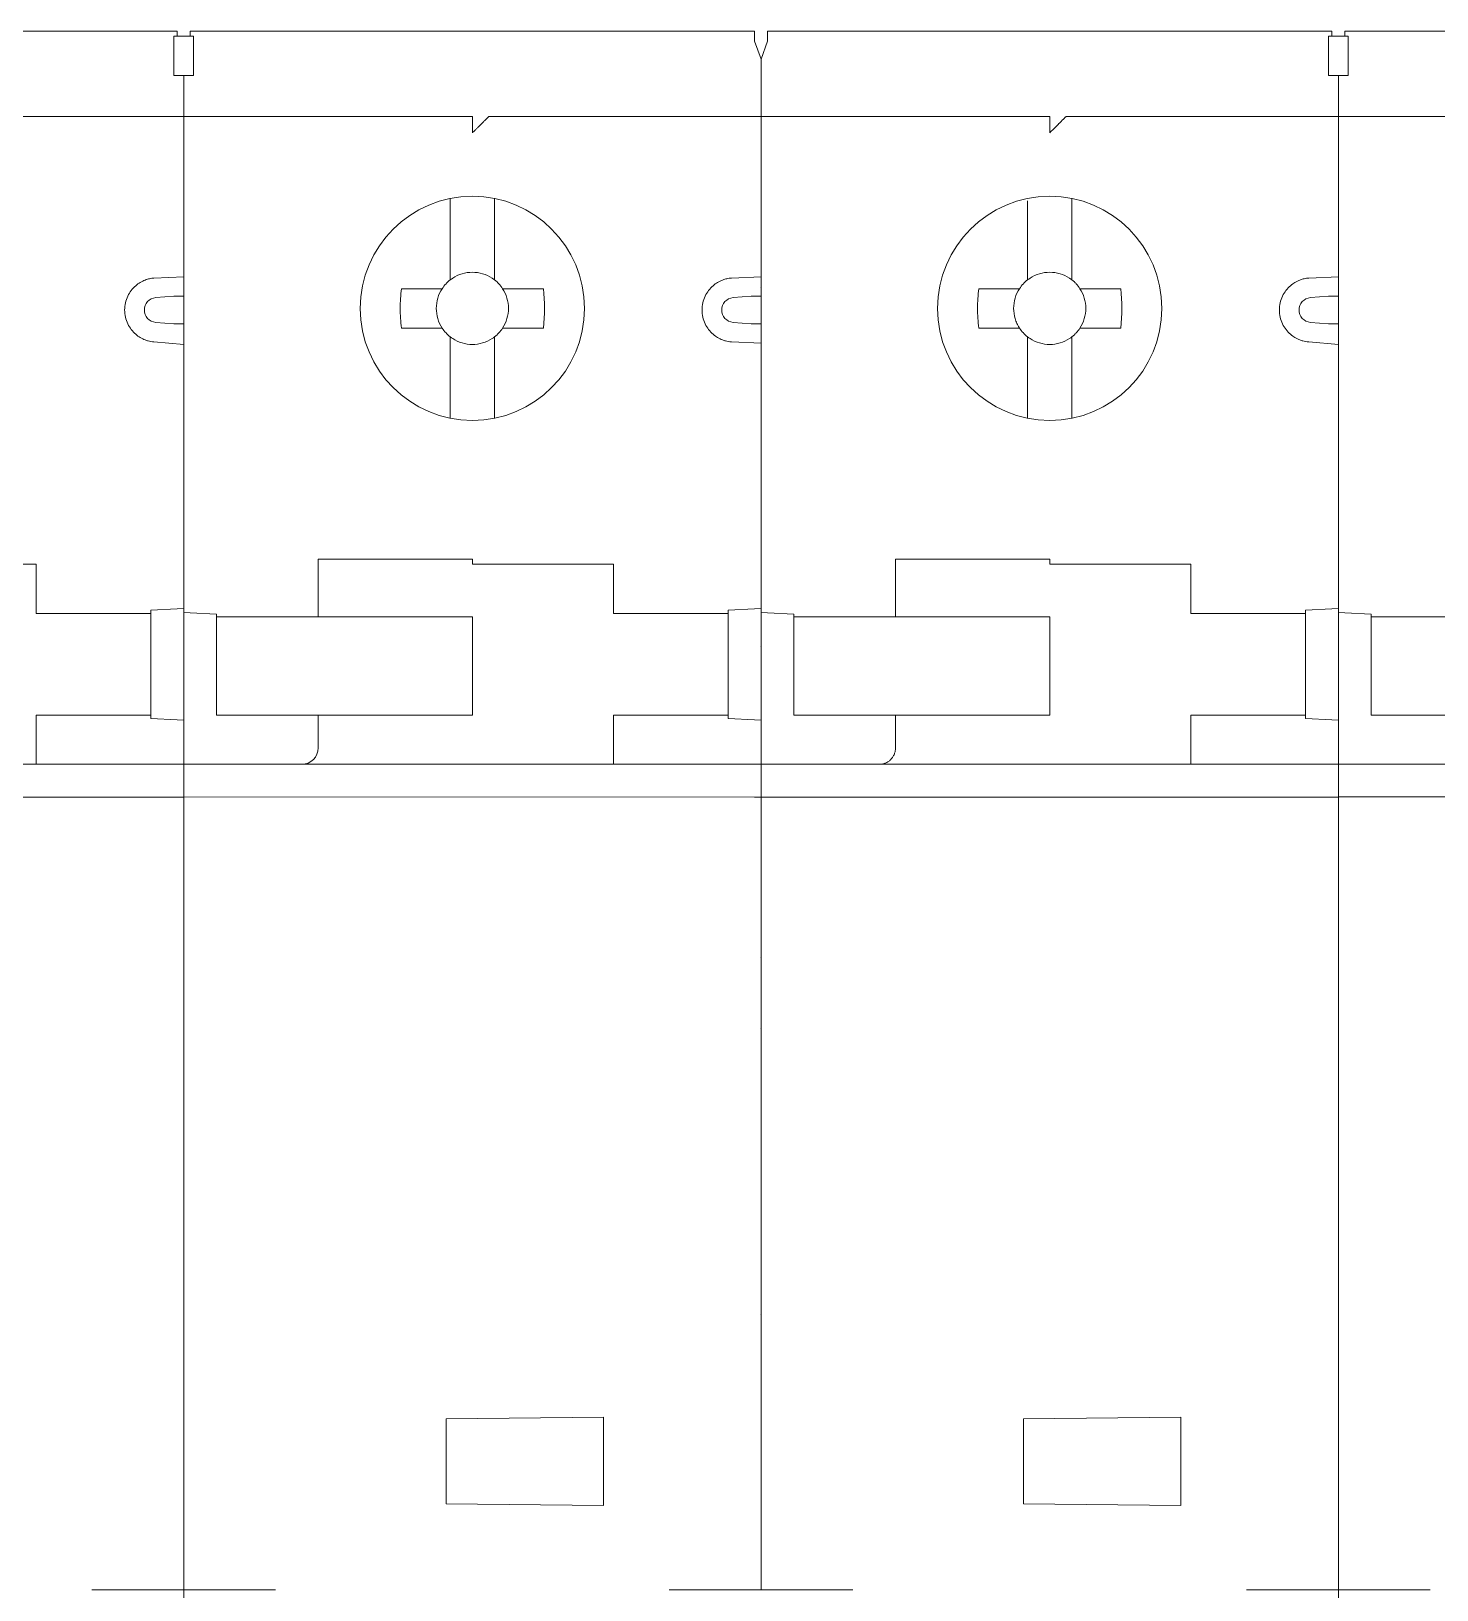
# Model space of a CAD drawing. Header units: millimetres. Extents: x 1359 to 3577, y 1336 to 3557.
# Drawn here: x 2006.62 to 2049.47, y 2964.79 to 3012.31 of the extents above; entities that cross this region are included whole.
import ezdxf

# ---------------------------------------------------------------- set-up
doc = ezdxf.new("R2010")
doc.units = ezdxf.units.MM
doc.layers.add('000-PI-Oprema', color=30, linetype='Continuous', lineweight=5)

msp = doc.modelspace()

# ---------------------------------------------------------------- linework, layer by layer
at = {"layer": '000-PI-Oprema', "color": 0, "lineweight": 0}
for p, q in [((2006.291, 3012.306), (2011.071, 3012.306)), ((2010.971, 3012.156), (2011.071, 3012.156)), ((2011.071, 3012.156), (2011.471, 3012.156)), ((2011.471, 3012.306), (2016.271, 3012.306)), ((2011.471, 3012.156), (2011.571, 3012.156)), ((2016.271, 3012.306), (2023.891, 3012.306)), ((2023.891, 3012.306), (2028.671, 3012.306)), ((2029.071, 3012.306), (2033.871, 3012.306)), ((2033.871, 3012.306), (2041.491, 3012.306)), ((2041.491, 3012.306), (2046.271, 3012.306)), ((2046.171, 3012.156), (2046.271, 3012.156)), ((2046.271, 3012.156), (2046.671, 3012.156)), ((2046.671, 3012.306), (2051.471, 3012.306)), ((2046.671, 3012.156), (2046.771, 3012.156)), ((2028.871, 3011.456), (2028.671, 3012.006)), ((2029.071, 3012.006), (2028.871, 3011.456)), ((2010.971, 3010.956), (2010.971, 3011.256)), ((2011.571, 3010.956), (2011.571, 3011.256)), ((2028.871, 3011.456), (2028.871, 3008.856)), ((2028.871, 3011.456), (2028.871, 3008.856)), ((2046.171, 3010.956), (2046.171, 3011.256)), ((2046.771, 3010.956), (2046.771, 3011.256)), ((2011.571, 3010.956), (2010.971, 3010.956)), ((2011.271, 3010.956), (2011.271, 3005.136)), ((2046.771, 3010.956), (2046.171, 3010.956)), ((2046.471, 3010.956), (2046.471, 3005.136)), ((2002.971, 3009.706), (2011.071, 3009.706)), ((2011.071, 3009.706), (2020.071, 3009.706)), ((2020.571, 3009.706), (2028.871, 3009.706)), ((2037.671, 3009.706), (2028.871, 3009.706)), ((2038.171, 3009.706), (2046.271, 3009.706)), ((2046.271, 3009.706), (2055.271, 3009.706)), ((2028.871, 3008.856), (2028.871, 2994.585)), ((2028.871, 3008.856), (2028.871, 3005.136)), ((2019.396, 3007.207), (2019.396, 3007.132)), ((2019.396, 3007.132), (2019.396, 3005.013)), ((2020.746, 3007.132), (2020.746, 3007.207)), ((2020.746, 3005.013), (2020.746, 3007.132)), ((2036.996, 3007.132), (2036.996, 3005.013)), ((2038.346, 3007.132), (2038.346, 3007.207)), ((2038.346, 3005.013), (2038.346, 3007.132)), ((2011.271, 3002.476), (2011.271, 3005.136)), ((2019.396, 3004.725), (2019.396, 3005.013)), ((2020.746, 3004.725), (2020.746, 3005.013)), ((2036.996, 3004.725), (2036.996, 3005.013)), ((2038.346, 3004.725), (2038.346, 3005.013)), ((2046.471, 3002.476), (2046.471, 3005.136)), ((2011.271, 3004.819), (2010.365, 3004.781)), ((2028.871, 3004.819), (2027.965, 3004.781)), ((2028.871, 3004.506), (2028.866, 3004.493)), ((2046.471, 3004.819), (2045.565, 3004.781)), ((2010.971, 3004.232), (2010.417, 3004.184)), ((2017.907, 3004.456), (2018.765, 3004.456)), ((2021.377, 3004.456), (2022.235, 3004.456)), ((2028.571, 3004.232), (2028.017, 3004.184)), ((2028.871, 3004.232), (2028.871, 3003.38)), ((2035.507, 3004.456), (2036.365, 3004.456)), ((2038.977, 3004.456), (2039.835, 3004.456)), ((2046.171, 3004.232), (2045.617, 3004.184)), ((2010.971, 3003.38), (2010.417, 3003.429)), ((2017.907, 3003.256), (2018.765, 3003.256)), ((2022.235, 3003.256), (2021.377, 3003.256)), ((2028.571, 3003.38), (2028.017, 3003.429)), ((2035.507, 3003.256), (2036.365, 3003.256)), ((2039.835, 3003.256), (2038.977, 3003.256)), ((2046.171, 3003.38), (2045.617, 3003.429)), ((2010.365, 3002.831), (2011.271, 3002.752)), ((2019.396, 3002.7), (2019.396, 3002.988)), ((2019.396, 3002.7), (2019.396, 3000.58)), ((2020.746, 3002.7), (2020.746, 3002.988)), ((2020.746, 3000.58), (2020.746, 3002.7)), ((2027.965, 3002.831), (2028.871, 3002.793)), ((2036.996, 3002.7), (2036.996, 3002.988)), ((2036.996, 3002.7), (2036.996, 3000.58)), ((2038.346, 3002.7), (2038.346, 3002.988)), ((2038.346, 3000.58), (2038.346, 3002.7)), ((2045.565, 3002.831), (2046.471, 3002.752)), ((2011.271, 3002.476), (2011.271, 2994.709)), ((2028.871, 3002.476), (2028.871, 2994.709)), ((2046.471, 3002.476), (2046.471, 2994.709)), ((2019.396, 3000.58), (2019.396, 3000.506)), ((2020.746, 3000.506), (2020.746, 3000.58)), ((2036.996, 3000.58), (2036.996, 3000.506)), ((2038.346, 3000.506), (2038.346, 3000.58)), ((2028.871, 2998.556), (2028.866, 2998.561)), ((2028.876, 2998.356), (2028.871, 2998.356)), ((2002.471, 2996.056), (2006.771, 2996.056)), ((2006.771, 2996.056), (2006.771, 2994.556)), ((2020.071, 2996.206), (2015.371, 2996.206)), ((2015.371, 2994.456), (2015.371, 2996.206)), ((2020.071, 2996.056), (2020.071, 2996.206)), ((2024.371, 2996.056), (2020.071, 2996.056)), ((2024.371, 2994.556), (2024.371, 2996.056)), ((2032.971, 2996.206), (2037.671, 2996.206)), ((2032.971, 2994.456), (2032.971, 2996.206)), ((2037.671, 2996.206), (2037.671, 2996.056)), ((2037.671, 2996.056), (2041.971, 2996.056)), ((2041.971, 2996.056), (2041.971, 2994.556)), ((2007.171, 2994.556), (2006.771, 2994.556)), ((2007.171, 2994.556), (2010.271, 2994.556)), ((2010.271, 2994.656), (2011.071, 2994.698)), ((2010.271, 2994.556), (2010.271, 2994.656)), ((2010.271, 2991.456), (2010.271, 2994.556)), ((2011.071, 2994.698), (2011.271, 2994.709)), ((2011.271, 2994.709), (2011.271, 2994.585)), ((2011.271, 2994.585), (2011.471, 2994.574)), ((2011.271, 2994.556), (2011.271, 2994.585)), ((2011.271, 2994.556), (2011.271, 2991.304)), ((2011.471, 2994.574), (2012.271, 2994.532)), ((2012.271, 2994.532), (2012.271, 2994.456)), ((2024.771, 2994.556), (2024.371, 2994.556)), ((2027.871, 2994.556), (2024.771, 2994.556)), ((2028.671, 2994.698), (2027.871, 2994.656)), ((2027.871, 2994.556), (2027.871, 2994.656)), ((2027.871, 2991.456), (2027.871, 2994.556)), ((2028.871, 2994.709), (2028.671, 2994.698)), ((2028.871, 2994.709), (2028.871, 2991.304)), ((2029.071, 2994.574), (2028.871, 2994.585)), ((2028.871, 2990.38), (2028.871, 2994.556)), ((2029.071, 2994.574), (2029.871, 2994.532)), ((2029.871, 2994.532), (2029.871, 2994.456)), ((2042.371, 2994.556), (2041.971, 2994.556)), ((2042.371, 2994.556), (2045.471, 2994.556)), ((2045.471, 2994.656), (2046.271, 2994.698)), ((2045.471, 2994.556), (2045.471, 2994.656)), ((2045.471, 2991.456), (2045.471, 2994.556)), ((2046.271, 2994.698), (2046.471, 2994.709)), ((2046.471, 2994.709), (2046.471, 2994.585)), ((2046.471, 2994.585), (2046.671, 2994.574)), ((2046.471, 2994.556), (2046.471, 2994.585)), ((2046.471, 2994.556), (2046.471, 2991.304)), ((2046.671, 2994.574), (2047.471, 2994.532)), ((2047.471, 2994.532), (2047.471, 2994.456)), ((2012.271, 2994.456), (2015.371, 2994.456)), ((2012.271, 2994.456), (2012.271, 2991.456)), ((2015.371, 2994.456), (2015.771, 2994.456)), ((2015.771, 2994.456), (2020.071, 2994.456)), ((2020.071, 2994.456), (2020.071, 2991.456)), ((2029.871, 2994.456), (2032.971, 2994.456)), ((2029.871, 2994.456), (2029.871, 2991.456)), ((2032.971, 2994.456), (2033.371, 2994.456)), ((2033.371, 2994.456), (2037.671, 2994.456)), ((2037.671, 2994.456), (2037.671, 2991.456)), ((2047.471, 2994.456), (2050.571, 2994.456)), ((2047.471, 2994.456), (2047.471, 2991.456)), ((2028.871, 2993.756), (2028.876, 2993.756)), ((2028.866, 2993.551), (2028.871, 2993.556)), ((2006.771, 2991.456), (2007.171, 2991.456)), ((2006.771, 2989.956), (2006.771, 2991.456)), ((2010.271, 2991.456), (2007.171, 2991.456)), ((2010.271, 2991.356), (2010.271, 2991.456)), ((2010.271, 2991.356), (2011.071, 2991.314)), ((2011.071, 2991.314), (2011.271, 2991.304)), ((2011.271, 2990.38), (2011.271, 2991.304)), ((2015.371, 2991.456), (2012.271, 2991.456)), ((2015.371, 2991.456), (2015.771, 2991.456)), ((2015.371, 2991.456), (2015.371, 2990.456)), ((2020.071, 2991.456), (2015.771, 2991.456)), ((2024.371, 2991.456), (2024.771, 2991.456)), ((2024.371, 2991.456), (2024.371, 2989.956)), ((2027.871, 2991.456), (2024.771, 2991.456)), ((2027.871, 2991.356), (2027.871, 2991.456)), ((2028.671, 2991.314), (2027.871, 2991.356)), ((2028.671, 2991.314), (2028.871, 2991.304)), ((2028.871, 2991.304), (2028.871, 2989.106)), ((2029.871, 2991.456), (2032.971, 2991.456)), ((2033.371, 2991.456), (2032.971, 2991.456)), ((2032.971, 2991.456), (2032.971, 2990.456)), ((2037.671, 2991.456), (2033.371, 2991.456)), ((2041.971, 2991.456), (2042.371, 2991.456)), ((2041.971, 2989.956), (2041.971, 2991.456)), ((2045.471, 2991.456), (2042.371, 2991.456)), ((2045.471, 2991.356), (2045.471, 2991.456)), ((2045.471, 2991.356), (2046.271, 2991.314)), ((2046.271, 2991.314), (2046.471, 2991.304)), ((2046.471, 2990.38), (2046.471, 2991.304)), ((2050.571, 2991.456), (2047.471, 2991.456)), ((2011.271, 2990.38), (2011.271, 2989.106)), ((2028.871, 2989.106), (2028.871, 2990.38)), ((2046.471, 2990.38), (2046.471, 2989.106)), ((1993.671, 2989.956), (2011.271, 2989.956)), ((2028.871, 2989.956), (2011.271, 2989.956)), ((2028.871, 2989.956), (2046.471, 2989.956)), ((2064.071, 2989.956), (2046.471, 2989.956)), ((2011.071, 2988.956), (1993.671, 2988.956)), ((2011.271, 2988.956), (2011.071, 2988.956)), ((2011.271, 2989.106), (2011.271, 2988.956)), ((2028.671, 2988.956), (2011.271, 2988.961)), ((2011.271, 2988.956), (2011.271, 2964.789)), ((2028.671, 2988.956), (2028.871, 2988.956)), ((2028.871, 2964.789), (2028.871, 2989.106)), ((2028.871, 2989.106), (2028.871, 2964.939)), ((2046.271, 2988.956), (2028.871, 2988.956)), ((2046.471, 2988.956), (2046.271, 2988.956)), ((2046.471, 2989.106), (2046.471, 2988.956)), ((2063.871, 2988.956), (2046.471, 2988.961)), ((2046.471, 2988.956), (2046.471, 2964.789)), ((2028.871, 2984.256), (2028.876, 2984.256)), ((2028.866, 2984.051), (2028.871, 2984.056)), ((2028.871, 2982.506), (2028.866, 2982.506)), ((2028.871, 2981.906), (2028.866, 2981.911)), ((2028.876, 2981.911), (2028.871, 2981.906)), ((2028.871, 2974.804), (2028.869, 2974.809)), ((2028.871, 2974.506), (2028.876, 2974.501)), ((2028.866, 2973.17), (2028.871, 2973.156)), ((2028.871, 2973.256), (2028.876, 2973.27)), ((2019.271, 2970.006), (2024.071, 2970.048)), ((2019.271, 2967.406), (2019.271, 2970.006)), ((2024.071, 2970.048), (2024.071, 2967.364)), ((2036.871, 2970.006), (2041.671, 2970.048)), ((2036.871, 2967.406), (2036.871, 2970.006)), ((2041.671, 2970.048), (2041.671, 2967.364)), ((2024.071, 2967.364), (2019.271, 2967.406)), ((2041.671, 2967.364), (2036.871, 2967.406)), ((2008.471, 2964.789), (2011.071, 2964.789)), ((2011.271, 2964.789), (2011.071, 2964.789)), ((2011.271, 2964.789), (2011.271, 2963.547)), ((2011.471, 2964.789), (2011.271, 2964.789)), ((2011.471, 2964.789), (2014.071, 2964.789)), ((2026.071, 2964.789), (2028.671, 2964.789)), ((2028.671, 2964.789), (2028.871, 2964.789)), ((2029.071, 2964.789), (2028.871, 2964.789)), ((2029.071, 2964.789), (2031.671, 2964.789)), ((2043.671, 2964.789), (2046.271, 2964.789)), ((2046.471, 2964.789), (2046.271, 2964.789)), ((2046.471, 2964.789), (2046.471, 2963.547)), ((2046.671, 2964.789), (2046.471, 2964.789)), ((2046.671, 2964.789), (2049.271, 2964.789))]:
    msp.add_line(p, q, dxfattribs=at)
for centre in [(2020.071, 3003.856), (2037.671, 3003.856)]:
    msp.add_circle(centre, 3.418, dxfattribs=at)
for centre, radius, start, end in [((2020.071, 3003.856), 1.1, 136.9319, 146.9443), ((2020.071, 3003.856), 1.1, 135, 136.9319), ((2020.071, 3003.856), 1.1, 123.0557, 133.0681), ((2020.071, 3003.856), 1.1, 46.9319, 56.9443), ((2020.071, 3003.856), 1.1, 45, 46.9319), ((2020.071, 3003.856), 1.1, 43.0681, 45), ((2020.071, 3003.856), 1.1, 33.0557, 43.0681), ((2037.671, 3003.856), 1.1, 136.9319, 146.9443), ((2037.671, 3003.856), 1.1, 135, 136.9319), ((2037.671, 3003.856), 1.1, 123.0557, 133.0681), ((2037.671, 3003.856), 1.1, 46.9319, 56.9443), ((2037.671, 3003.856), 1.1, 45, 46.9319), ((2037.671, 3003.856), 1.1, 43.0681, 45), ((2037.671, 3003.856), 1.1, 33.0557, 43.0681), ((2020.071, 3003.856), 1.1, 213.0557, 223.0681), ((2020.071, 3003.856), 1.1, 313.0681, 315), ((2020.071, 3003.856), 1.1, 315, 316.9319), ((2020.071, 3003.856), 1.1, 316.9319, 326.9443), ((2037.671, 3003.856), 1.1, 213.0557, 223.0681), ((2037.671, 3003.856), 1.1, 313.0681, 315), ((2037.671, 3003.856), 1.1, 315, 316.9319), ((2037.671, 3003.856), 1.1, 316.9319, 326.9443), ((2020.071, 3003.856), 1.1, 226.9319, 236.9443), ((2020.071, 3003.856), 1.1, 303.0557, 313.0681), ((2037.671, 3003.856), 1.1, 226.9319, 236.9443), ((2037.671, 3003.856), 1.1, 303.0557, 313.0681), ((2014.871, 2990.456), 0.5, 270, 0)]:
    msp.add_arc(centre, radius, start, end, dxfattribs=at)
for points, knots in [([(2010.971, 3012.156), (2010.971, 3012.137), (2010.971, 3012.083), (2010.971, 3011.968), (2010.971, 3011.809), (2010.971, 3011.632), (2010.971, 3011.445), (2010.971, 3011.319), (2010.971, 3011.256)], [0.287427, 0.287427, 0.287427, 0.287427, 0.3699948, 0.5001298, 0.629921, 0.7600558, 0.879771, 1, 1, 1, 1]), ([(2011.071, 3012.156), (2011.071, 3012.157), (2011.071, 3012.213), (2011.071, 3012.281), (2011.071, 3012.298), (2011.071, 3012.306)], [0, 0, 0, 0, 0.010834, 0.505413, 1, 1, 1, 1]), ([(2011.471, 3012.306), (2011.471, 3012.298), (2011.471, 3012.281), (2011.471, 3012.213), (2011.471, 3012.157), (2011.471, 3012.156)], [0, 0, 0, 0, 0.494587, 0.989166, 1, 1, 1, 1]), ([(2011.571, 3012.156), (2011.571, 3012.108), (2011.571, 3012.043), (2011.571, 3011.778), (2011.571, 3011.518), (2011.571, 3011.256)], [0.2858647, 0.2858647, 0.2858647, 0.2858647, 0.5, 0.5, 1, 1, 1, 1]), ([(2028.671, 3012.006), (2028.671, 3012.063), (2028.671, 3012.116), (2028.671, 3012.252), (2028.671, 3012.306), (2028.671, 3012.306)], [0.262243, 0.262243, 0.262243, 0.262243, 0.5, 0.5, 1, 1, 1, 1]), ([(2029.071, 3012.006), (2029.071, 3012.032), (2029.071, 3012.087), (2029.071, 3012.162), (2029.071, 3012.227), (2029.071, 3012.273), (2029.071, 3012.301), (2029.071, 3012.304), (2029.071, 3012.306)], [0.2613825, 0.2613825, 0.2613825, 0.2613825, 0.3685854, 0.5000663, 0.6285535, 0.7600358, 0.8779631, 1, 1, 1, 1]), ([(2046.171, 3012.156), (2046.171, 3012.137), (2046.171, 3012.083), (2046.171, 3011.968), (2046.171, 3011.809), (2046.171, 3011.632), (2046.171, 3011.445), (2046.171, 3011.319), (2046.171, 3011.256)], [0.287427, 0.287427, 0.287427, 0.287427, 0.3699948, 0.5001298, 0.629921, 0.7600558, 0.879771, 1, 1, 1, 1]), ([(2046.271, 3012.156), (2046.271, 3012.157), (2046.271, 3012.213), (2046.271, 3012.281), (2046.271, 3012.298), (2046.271, 3012.306)], [0, 0, 0, 0, 0.010834, 0.505413, 1, 1, 1, 1]), ([(2046.671, 3012.306), (2046.671, 3012.298), (2046.671, 3012.281), (2046.671, 3012.213), (2046.671, 3012.157), (2046.671, 3012.156)], [0, 0, 0, 0, 0.494587, 0.989166, 1, 1, 1, 1]), ([(2046.771, 3012.156), (2046.771, 3012.108), (2046.771, 3012.043), (2046.771, 3011.778), (2046.771, 3011.518), (2046.771, 3011.256)], [0.2858647, 0.2858647, 0.2858647, 0.2858647, 0.5, 0.5, 1, 1, 1, 1]), ([(2020.071, 3009.206), (2020.071, 3009.337), (2020.071, 3009.467), (2020.071, 3009.652), (2020.071, 3009.706), (2020.071, 3009.706)], [0, 0, 0, 0, 0.5, 0.5, 1, 1, 1, 1]), ([(2020.071, 3009.206), (2020.093, 3009.228), (2020.137, 3009.271), (2020.201, 3009.336), (2020.272, 3009.407), (2020.349, 3009.484), (2020.425, 3009.56), (2020.488, 3009.623), (2020.535, 3009.67), (2020.566, 3009.701), (2020.569, 3009.704), (2020.571, 3009.706)], [0, 0, 0, 0, 0.097283, 0.192791, 0.287384, 0.42418, 0.554334, 0.675821, 0.789691, 0.896334, 1, 1, 1, 1]), ([(2037.671, 3009.706), (2037.671, 3009.705), (2037.671, 3009.704), (2037.671, 3009.691), (2037.671, 3009.669), (2037.671, 3009.627), (2037.671, 3009.563), (2037.671, 3009.483), (2037.671, 3009.395), (2037.671, 3009.301), (2037.671, 3009.238), (2037.671, 3009.206)], [0, 0, 0, 0, 0.080758, 0.160392, 0.240099, 0.368585, 0.500066, 0.628554, 0.760036, 0.877963, 1, 1, 1, 1]), ([(2038.171, 3009.706), (2038.171, 3009.706), (2038.169, 3009.705), (2038.16, 3009.695), (2038.145, 3009.681), (2038.124, 3009.659), (2038.097, 3009.632), (2038.064, 3009.599), (2038.017, 3009.552), (2037.95, 3009.485), (2037.869, 3009.403), (2037.774, 3009.309), (2037.709, 3009.244), (2037.671, 3009.206)], [0, 0, 0, 0, 0.056117, 0.113833, 0.173777, 0.236509, 0.302522, 0.372235, 0.446007, 0.56933, 0.712859, 0.83153, 1, 1, 1, 1]), ([(2028.871, 3005.135), (2028.871, 3005.135), (2028.871, 3005.133), (2028.871, 3005.12), (2028.871, 3005.098), (2028.871, 3005.059), (2028.871, 3004.989), (2028.871, 3004.876), (2028.871, 3004.738), (2028.871, 3004.581), (2028.871, 3004.41), (2028.871, 3004.291), (2028.871, 3004.232)], [0, 0, 0, 0, 0.062572, 0.124512, 0.186422, 0.248903, 0.373491, 0.498598, 0.623567, 0.749199, 0.874318, 1, 1, 1, 1]), ([(2010.365, 3002.831), (2010.334, 3002.835), (2010.274, 3002.842), (2010.185, 3002.863), (2010.074, 3002.899), (2009.945, 3002.962), (2009.8, 3003.067), (2009.668, 3003.206), (2009.559, 3003.383), (2009.487, 3003.586), (2009.463, 3003.806), (2009.487, 3004.027), (2009.559, 3004.229), (2009.668, 3004.407), (2009.799, 3004.545), (2009.945, 3004.651), (2010.088, 3004.719), (2010.229, 3004.764), (2010.319, 3004.775), (2010.365, 3004.781)], [0, 0, 0, 0, 0.031513, 0.062833, 0.094232, 0.152293, 0.210532, 0.279327, 0.348301, 0.424071, 0.50002, 0.57579, 0.651739, 0.720534, 0.789508, 0.84757, 0.905809, 0.95275, 1, 1, 1, 1]), ([(2020.671, 3004.778), (2020.494, 3004.894), (2020.283, 3004.956), (2019.86, 3004.956), (2019.649, 3004.894), (2019.471, 3004.778)], [0, 0, 0, 0, 0.5, 0.5, 1, 1, 1, 1]), ([(2027.965, 3002.831), (2027.934, 3002.835), (2027.874, 3002.842), (2027.785, 3002.863), (2027.674, 3002.899), (2027.545, 3002.962), (2027.4, 3003.067), (2027.268, 3003.206), (2027.159, 3003.383), (2027.087, 3003.586), (2027.063, 3003.806), (2027.087, 3004.027), (2027.159, 3004.229), (2027.268, 3004.407), (2027.399, 3004.545), (2027.545, 3004.651), (2027.688, 3004.719), (2027.829, 3004.764), (2027.919, 3004.775), (2027.965, 3004.781)], [0, 0, 0, 0, 0.031513, 0.062833, 0.094232, 0.152293, 0.210532, 0.279327, 0.348301, 0.424071, 0.50002, 0.57579, 0.651739, 0.720534, 0.789508, 0.84757, 0.905809, 0.95275, 1, 1, 1, 1]), ([(2038.271, 3004.778), (2038.094, 3004.894), (2037.883, 3004.956), (2037.46, 3004.956), (2037.249, 3004.894), (2037.071, 3004.778)], [0, 0, 0, 0, 0.5, 0.5, 1, 1, 1, 1]), ([(2045.565, 3002.831), (2045.534, 3002.835), (2045.474, 3002.842), (2045.385, 3002.863), (2045.274, 3002.899), (2045.145, 3002.962), (2045, 3003.067), (2044.868, 3003.206), (2044.759, 3003.383), (2044.687, 3003.586), (2044.663, 3003.806), (2044.687, 3004.027), (2044.759, 3004.229), (2044.868, 3004.407), (2044.999, 3004.545), (2045.145, 3004.651), (2045.288, 3004.719), (2045.429, 3004.764), (2045.519, 3004.775), (2045.565, 3004.781)], [0, 0, 0, 0, 0.031513, 0.062833, 0.094232, 0.152293, 0.210532, 0.279327, 0.348301, 0.424071, 0.50002, 0.57579, 0.651739, 0.720534, 0.789508, 0.84757, 0.905809, 0.95275, 1, 1, 1, 1]), ([(2010.417, 3003.429), (2010.324, 3003.437), (2010.234, 3003.481), (2010.108, 3003.619), (2010.071, 3003.713), (2010.071, 3003.9), (2010.108, 3003.993), (2010.234, 3004.131), (2010.324, 3004.175), (2010.417, 3004.184)], [0, 0, 0, 0, 0.25, 0.25, 0.5, 0.5, 0.75, 0.75, 1, 1, 1, 1]), ([(2011.271, 3004.232), (2011.271, 3004.232), (2011.239, 3004.232), (2011.128, 3004.232), (2011.05, 3004.232), (2010.971, 3004.232)], [0, 0, 0, 0, 0.5, 0.5, 1, 1, 1, 1]), ([(2017.907, 3004.456), (2017.883, 3004.257), (2017.859, 3003.856), (2017.883, 3003.455), (2017.908, 3003.256), (2017.907, 3003.256)], [0, 0, 0, 0, 0.5, 1, 1.000008, 1.000008, 1.000008, 1.000008]), ([(2021.377, 3004.456), (2021.31, 3004.456), (2021.185, 3004.456), (2021.054, 3004.456), (2020.993, 3004.456)], [0, 0, 0, 0, 0.54278, 1, 1, 1, 1]), ([(2028.017, 3003.429), (2027.924, 3003.437), (2027.834, 3003.481), (2027.708, 3003.619), (2027.671, 3003.713), (2027.671, 3003.9), (2027.708, 3003.993), (2027.834, 3004.131), (2027.924, 3004.175), (2028.017, 3004.184)], [0, 0, 0, 0, 0.25, 0.25, 0.5, 0.5, 0.75, 0.75, 1, 1, 1, 1]), ([(2028.871, 3004.232), (2028.871, 3004.232), (2028.839, 3004.232), (2028.728, 3004.232), (2028.65, 3004.232), (2028.571, 3004.232)], [0, 0, 0, 0, 0.5, 0.5, 1, 1, 1, 1]), ([(2035.507, 3004.456), (2035.483, 3004.257), (2035.459, 3003.856), (2035.483, 3003.455), (2035.508, 3003.256), (2035.507, 3003.256)], [-0.000008, -0.000008, -0.000008, -0.000008, 0.499992, 0.999992, 1, 1, 1, 1]), ([(2038.977, 3004.456), (2038.91, 3004.456), (2038.785, 3004.456), (2038.654, 3004.456), (2038.593, 3004.456)], [0, 0, 0, 0, 0.54278, 1, 1, 1, 1]), ([(2045.617, 3003.429), (2045.524, 3003.437), (2045.434, 3003.481), (2045.308, 3003.619), (2045.271, 3003.713), (2045.271, 3003.9), (2045.308, 3003.993), (2045.434, 3004.131), (2045.524, 3004.175), (2045.617, 3004.184)], [0, 0, 0, 0, 0.25, 0.25, 0.5, 0.5, 0.75, 0.75, 1, 1, 1, 1]), ([(2046.471, 3004.232), (2046.471, 3004.232), (2046.439, 3004.232), (2046.328, 3004.232), (2046.25, 3004.232), (2046.171, 3004.232)], [0, 0, 0, 0, 0.5, 0.5, 1, 1, 1, 1]), ([(2019.149, 3003.256), (2019.149, 3003.256), (2019.034, 3003.434), (2018.971, 3003.645), (2018.971, 3003.856)], [0, 0, 0, 0, 0.0000079, 0.5000079, 0.5000079, 0.5000079, 0.5000079]), ([(2036.749, 3003.256), (2036.751, 3003.258), (2036.749, 3003.256), (2036.749, 3003.257), (2036.749, 3003.257), (2036.749, 3003.257), (2036.749, 3003.258), (2036.748, 3003.259), (2036.746, 3003.261), (2036.743, 3003.266), (2036.737, 3003.276), (2036.725, 3003.296), (2036.702, 3003.336), (2036.66, 3003.418), (2036.595, 3003.592), (2036.571, 3003.751), (2036.571, 3003.856)], [0, 0, 0, 0, 0.000244, 0.000244, 0.000488, 0.000977, 0.001953, 0.003906, 0.007813, 0.015625, 0.03125, 0.0625, 0.125, 0.25, 0.5, 1, 1, 1, 1]), ([(2011.271, 3003.38), (2011.271, 3003.38), (2011.242, 3003.38), (2011.125, 3003.38), (2011.042, 3003.38), (2010.971, 3003.38)], [0, 0, 0, 0, 0.5, 0.5, 1, 1, 1, 1]), ([(2018.765, 3003.256), (2018.833, 3003.256), (2018.957, 3003.256), (2019.089, 3003.256), (2019.149, 3003.256)], [0, 0, 0, 0, 0.54278, 1, 1, 1, 1]), ([(2021.377, 3003.256), (2021.31, 3003.256), (2021.186, 3003.256), (2021.054, 3003.256), (2020.993, 3003.256)], [0, 0, 0, 0, 0.540007, 1, 1, 1, 1]), ([(2028.871, 3003.38), (2028.871, 3003.38), (2028.842, 3003.38), (2028.725, 3003.38), (2028.642, 3003.38), (2028.571, 3003.38)], [0, 0, 0, 0, 0.5, 0.5, 1, 1, 1, 1]), ([(2028.871, 3003.38), (2028.871, 3003.351), (2028.871, 3003.291), (2028.871, 3003.204), (2028.871, 3003.117), (2028.871, 3003.006), (2028.871, 3002.874), (2028.871, 3002.737), (2028.871, 3002.623), (2028.871, 3002.541), (2028.871, 3002.487), (2028.871, 3002.48), (2028.871, 3002.477)], [0, 0, 0, 0, 0.06314, 0.125631, 0.188079, 0.251095, 0.376332, 0.501694, 0.62641, 0.751388, 0.875439, 1, 1, 1, 1]), ([(2036.365, 3003.256), (2036.433, 3003.256), (2036.557, 3003.256), (2036.689, 3003.256), (2036.749, 3003.256)], [0, 0, 0, 0, 0.54278, 1, 1, 1, 1]), ([(2038.977, 3003.256), (2038.91, 3003.256), (2038.786, 3003.256), (2038.654, 3003.256), (2038.593, 3003.256)], [0, 0, 0, 0, 0.540007, 1, 1, 1, 1]), ([(2046.471, 3003.38), (2046.471, 3003.38), (2046.442, 3003.38), (2046.325, 3003.38), (2046.242, 3003.38), (2046.171, 3003.38)], [0, 0, 0, 0, 0.5, 0.5, 1, 1, 1, 1]), ([(2019.471, 3002.934), (2019.649, 3002.819), (2019.86, 3002.756), (2020.283, 3002.756), (2020.494, 3002.819), (2020.671, 3002.934)], [0, 0, 0, 0, 0.5, 0.5, 1, 1, 1, 1]), ([(2037.071, 3002.934), (2037.249, 3002.819), (2037.46, 3002.756), (2037.883, 3002.756), (2038.094, 3002.819), (2038.271, 3002.934)], [0, 0, 0, 0, 0.5, 0.5, 1, 1, 1, 1]), ([(2032.471, 2989.956), (2032.492, 2989.957), (2032.529, 2989.958), (2032.582, 2989.968), (2032.625, 2989.98), (2032.682, 2990.001), (2032.75, 2990.037), (2032.827, 2990.1), (2032.889, 2990.176), (2032.936, 2990.265), (2032.966, 2990.36), (2032.969, 2990.425), (2032.971, 2990.456)], [0, 0, 0, 0, 0.090538, 0.168629, 0.234274, 0.28748, 0.430983, 0.554467, 0.680811, 0.79553, 0.900937, 1, 1, 1, 1]), ([(2011.271, 2989.056), (2011.271, 2989.052), (2011.271, 2989.046), (2011.271, 2988.978), (2011.271, 2988.961)], [0, 0, 0, 0, 0.751055, 1, 1, 1, 1]), ([(2028.871, 2989.106), (2028.871, 2989.105), (2028.871, 2989.103), (2028.871, 2989.088), (2028.871, 2989.06), (2028.871, 2989.016), (2028.871, 2988.976), (2028.871, 2988.956)], [0, 0, 0, 0, 0.169382, 0.332374, 0.500748, 0.7482, 1, 1, 1, 1]), ([(2046.471, 2989.056), (2046.471, 2989.052), (2046.471, 2989.046), (2046.471, 2988.978), (2046.471, 2988.961)], [0, 0, 0, 0, 0.751055, 1, 1, 1, 1])]:
    msp.add_open_spline(points, degree=3, knots=knots, dxfattribs=at)
for points in [[(2019.293, 3004.634), (2019.302, 3004.643), (2019.311, 3004.651), (2019.32, 3004.66)], [(2036.893, 3004.634), (2036.902, 3004.643), (2036.911, 3004.651), (2036.92, 3004.66)], [(2019.149, 3004.456), (2019.015, 3004.456), (2018.889, 3004.456), (2018.765, 3004.456)], [(2018.971, 3003.856), (2018.971, 3004.068), (2019.034, 3004.279), (2019.149, 3004.456)], [(2021.171, 3003.856), (2021.171, 3004.068), (2021.109, 3004.279), (2020.993, 3004.456)], [(2022.235, 3003.256), (2022.283, 3003.654), (2022.283, 3004.058), (2022.235, 3004.456)], [(2036.749, 3004.456), (2036.615, 3004.456), (2036.489, 3004.456), (2036.365, 3004.456)], [(2036.571, 3003.856), (2036.571, 3004.068), (2036.634, 3004.279), (2036.749, 3004.456)], [(2038.771, 3003.856), (2038.771, 3004.068), (2038.709, 3004.279), (2038.593, 3004.456)], [(2039.835, 3003.256), (2039.883, 3003.654), (2039.883, 3004.058), (2039.835, 3004.456)], [(2020.993, 3003.256), (2021.109, 3003.434), (2021.171, 3003.645), (2021.171, 3003.856)], [(2038.593, 3003.256), (2038.709, 3003.434), (2038.771, 3003.645), (2038.771, 3003.856)], [(2019.293, 3003.078), (2019.285, 3003.087), (2019.276, 3003.096), (2019.268, 3003.105)], [(2019.32, 3003.053), (2019.311, 3003.061), (2019.302, 3003.07), (2019.293, 3003.078)], [(2036.893, 3003.078), (2036.885, 3003.087), (2036.876, 3003.096), (2036.868, 3003.105)], [(2036.92, 3003.053), (2036.911, 3003.061), (2036.902, 3003.07), (2036.893, 3003.078)]]:
    msp.add_open_spline(points, degree=3, dxfattribs=at)

doc.saveas('drawing.dxf')
